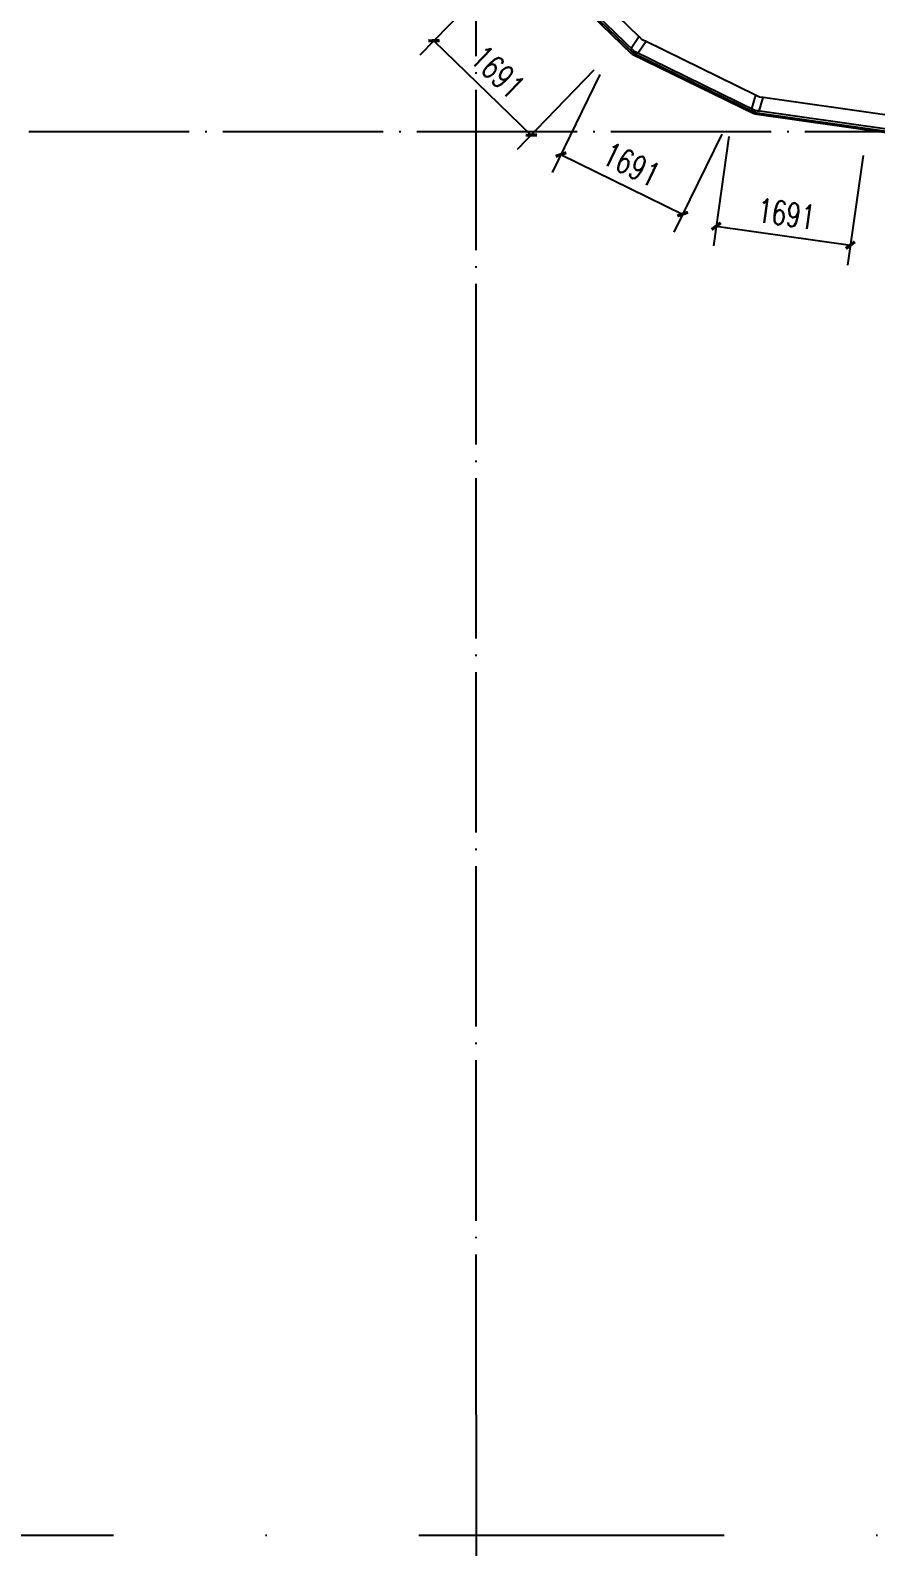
# Model space of a CAD drawing. Header units: millimetres. Extents: x 11476074 to 24729458, y -1239991 to 2813188.
# Drawn here: x 12552734 to 12563282, y 346469 to 365376 of the extents above; entities that cross this region are included whole.
import ezdxf
from ezdxf.xclip import XClip

# ---------------------------------------------------------------- set-up
doc = ezdxf.new("R2010")
doc.units = ezdxf.units.MM
doc.header["$LTSCALE"] = 1000
doc.header["$XCLIPFRAME"] = 0
doc.linetypes.add('10# 轴网$0$DASHDOT', pattern=[25.4, 12.7, -6.35, 0, -6.35])
doc.linetypes.add('DOTE', pattern=[2.42, 2, -0.2, 0.02, -0.2])
doc.layers.add('10# 轴网$0$净用地范围线', color=6, linetype='Continuous', plot=False)
for name, color, linetype in [('A-ANNO-DIMS', 3, 'Continuous'), ('A-AXIS', 18, 'DOTE'), ('A-DETL-0001', 1, 'Continuous'), ('A-GLAZ', 4, 'Continuous'), ('AXIS', 3, 'Continuous'), ('HZHZNEWPLOTLAYER#@$TT', 7, 'Continuous'), ('排水沟', 133, 'Continuous')]:
    doc.layers.add(name, color=color, linetype=linetype)
doc.layers.add('A-GLAZ-PROJ', color=2, linetype='Continuous', lineweight=25)
doc.styles.add('_TCH_DIM_T3', font='SIMPLEX', dxfattribs={"width": 0.705882, "bigfont": 'GBCBIG'})
doc.dimstyles.new('_TCH_ARCH&&100', dxfattribs={"dimtxt": 297.5, "dimasz": 100, "dimexe": 250, "dimexo": 300, "dimgap": 126.25, "dimtad": 1, "dimdec": 0, "dimzin": 0, "dimdsep": 46, "dimtxsty": '_TCH_DIM_T3', "dimblk": 'ARCHTICK', "dimcen": 0.09, "dimclrt": 7, "dimazin": 2, "dimtfac": 1, "dimtdec": 0, "dimtix": 1, "dimtmove": 2, "dimatfit": 3, "dimfxl": 0, "dimtolj": 1, "dimtzin": 0, "dimarcsym": 0})
doc.dimstyles.new('_TCH_ARCH&&150', dxfattribs={"dimtxt": 446.25, "dimasz": 150, "dimexe": 375, "dimexo": 450, "dimgap": 189.375, "dimtad": 1, "dimdec": 0, "dimzin": 0, "dimdsep": 46, "dimtxsty": '_TCH_DIM_T3', "dimblk": 'ARCHTICK', "dimcen": 0.09, "dimclrt": 7, "dimazin": 2, "dimtfac": 1, "dimtdec": 0, "dimtix": 1, "dimtmove": 2, "dimatfit": 3, "dimfxl": 0, "dimtolj": 1, "dimtzin": 0, "dimarcsym": 0})

# ---------------------------------------------------------------- blocks, each defined once
blk = doc.blocks.new('_ArchTick')
at = {"color": 0, "linetype": 'ByBlock', "const_width": 0.4}
blk.add_lwpolyline([(-0.5, -0.5), (0.5, 0.5)], dxfattribs=at)
blk = doc.blocks.new('*D5813')
at = {"layer": 'A-ANNO-DIMS', "color": 0, "lineweight": -2, "transparency": 16777216}
for p, q in [((12558830, 668460), (12557875, 667473)), ((12558049, 667652), (12559264, 666476)), ((12560045, 667284), (12559090, 666297))]:
    blk.add_line(p, q, dxfattribs=at)
at = {"layer": 'Defpoints', "color": 0, "transparency": 16777216}
for p in [(12559039, 668675), (12560254, 667499), (12559264, 666476)]:
    blk.add_point(p, dxfattribs=at)
at = {"layer": 'A-ANNO-DIMS', "color": 0, "lineweight": -2, "transparency": 16777216, "xscale": 100, "yscale": 100, "zscale": 100}
for p, rotation in [((12558049, 667652), 135.9341293389279), ((12559264, 666476), 315.9341293389278)]:
    blk.add_blockref('_ArchTick', p, dxfattribs=dict(at, rotation=rotation))
at = {"layer": 'A-ANNO-DIMS', "color": 7, "transparency": 16777216, "insert": (12558848, 667262), "char_height": 297.5, "attachment_point": 5, "rotation": 315.9341, "style": '_TCH_DIM_T3'}
blk.add_mtext('\\A1;1691', dxfattribs=at)
blk = doc.blocks.new('*D5814')
at = {"layer": 'A-ANNO-DIMS', "color": 0, "lineweight": -2, "transparency": 16777216}
for p, q in [((12560122, 667230), (12559525, 666009)), ((12561641, 666487), (12561044, 665266)), ((12559635, 666233), (12561153, 665490))]:
    blk.add_line(p, q, dxfattribs=at)
at = {"layer": 'Defpoints', "color": 0, "transparency": 16777216}
for p in [(12560254, 667499), (12561773, 666756), (12561153, 665490)]:
    blk.add_point(p, dxfattribs=at)
at = {"layer": 'A-ANNO-DIMS', "color": 0, "lineweight": -2, "transparency": 16777216, "xscale": 100, "yscale": 100, "zscale": 100}
for p, rotation in [((12559635, 666233), 153.9340813995422), ((12561153, 665490), 333.9340813995423)]:
    blk.add_blockref('_ArchTick', p, dxfattribs=dict(at, rotation=rotation))
at = {"layer": 'A-ANNO-DIMS', "color": 7, "transparency": 16777216, "insert": (12560515, 666109), "char_height": 297.5, "attachment_point": 5, "rotation": 333.9341, "style": '_TCH_DIM_T3'}
blk.add_mtext('\\A1;1691', dxfattribs=at)
blk = doc.blocks.new('*D5815')
at = {"layer": 'A-ANNO-DIMS', "color": 0, "lineweight": -2, "transparency": 16777216}
for p, q in [((12561731, 666459), (12561537, 665093)), ((12563405, 666222), (12563211, 664855)), ((12561572, 665340), (12563246, 665103))]:
    blk.add_line(p, q, dxfattribs=at)
at = {"layer": 'Defpoints', "color": 0, "transparency": 16777216}
for p in [(12561773, 666756), (12563447, 666519), (12563246, 665103)]:
    blk.add_point(p, dxfattribs=at)
at = {"layer": 'A-ANNO-DIMS', "color": 0, "lineweight": -2, "transparency": 16777216, "xscale": 100, "yscale": 100, "zscale": 100}
for p, rotation in [((12561572, 665340), 171.9355819665139), ((12563246, 665103), 351.9355819665139)]:
    blk.add_blockref('_ArchTick', p, dxfattribs=dict(at, rotation=rotation))
at = {"layer": 'A-ANNO-DIMS', "color": 7, "transparency": 16777216, "insert": (12562448, 665494), "char_height": 297.5, "attachment_point": 5, "rotation": 351.9356, "style": '_TCH_DIM_T3'}
blk.add_mtext('\\A1;1691', dxfattribs=at)
blk = doc.blocks.new('FO-Vision Panels-Corner - Regular 2-4578217-850_L52 HOTEL')
at = {"layer": 'A-GLAZ-PROJ'}
for p, q in [((-845, 0), (-845, 20)), ((-845, 20), (845, 20)), ((845, 20), (845, 0))]:
    blk.add_line(p, q, dxfattribs=at)
blk = doc.blocks.new('FO-Vision Panels-Corner - Regular 2-4578218-850_L52 HOTEL')
at = {"layer": 'A-GLAZ-PROJ'}
for p, q in [((-845, 0), (-845, 20)), ((-845, 20), (845, 20)), ((845, 20), (845, 0))]:
    blk.add_line(p, q, dxfattribs=at)
blk = doc.blocks.new('FO-Vision Panels-Corner - Regular 2-4578219-850_L52 HOTEL')
at = {"layer": 'A-GLAZ-PROJ'}
for p, q in [((-845, 0), (-845, 20)), ((-845, 20), (845, 20)), ((845, 20), (845, 0))]:
    blk.add_line(p, q, dxfattribs=at)
blk = doc.blocks.new('FO-Vision Panels-Corner - Regular 2-V24-850_L52 HOTEL')
at = {"layer": 'A-GLAZ'}
for p, q in [((845, 0), (-845, 0)), ((-845, 0), (-845, -25)), ((845, -25), (845, 0)), ((-810, -25), (-845, -25)), ((-845, -25), (845, -25)), ((845, -25), (810, -25)), ((845, -26), (845, -25))]:
    blk.add_line(p, q, dxfattribs=at)
at = {"layer": 'A-GLAZ-PROJ'}
for p, q in [((-845, 0), (-845, 20)), ((-845, 20), (845, 20)), ((845, 20), (845, 0)), ((-767, -200), (767, -200))]:
    blk.add_line(p, q, dxfattribs=at)
blk = doc.blocks.new('FO-Vision Panels-Corner - Regular 2-V25-850_L52 HOTEL')
at = {"layer": 'A-GLAZ'}
for p, q in [((845, 0), (-845, 0)), ((-845, 0), (-845, -25)), ((845, -25), (845, 0)), ((-810, -25), (-845, -25)), ((-845, -25), (-845, -26)), ((-845, -25), (845, -25)), ((845, -25), (810, -25)), ((845, -26), (845, -25))]:
    blk.add_line(p, q, dxfattribs=at)
at = {"layer": 'A-GLAZ-PROJ'}
for p, q in [((-845, 0), (-845, 20)), ((-845, 20), (845, 20)), ((845, 20), (845, 0)), ((-760, -200), (767, -200))]:
    blk.add_line(p, q, dxfattribs=at)
blk = doc.blocks.new('FO-Vision Panels-Corner - Regular 2-V26-850_L52 HOTEL')
at = {"layer": 'A-GLAZ'}
for p, q in [((845, 0), (-845, 0)), ((-845, 0), (-845, -25)), ((-810, -25), (-845, -25)), ((-845, -25), (-845, -26)), ((-845, -25), (845, -25)), ((845, -25), (810, -25)), ((845, -25), (845, 0)), ((845, -26), (845, -25))]:
    blk.add_line(p, q, dxfattribs=at)
at = {"layer": 'A-GLAZ-PROJ'}
for p, q in [((-845, 0), (-845, 20)), ((-845, 20), (845, 20)), ((845, 20), (845, 0)), ((-760, -200), (767, -200))]:
    blk.add_line(p, q, dxfattribs=at)
blk = doc.blocks.new('GP_POLY FOSHAN_SHELL_rvt-2-200_L05-13_ 16-25')
at = {"layer": 'A-DETL-0001'}
for p, q in [((-59666, 18684), (-59765, 18537)), ((-59765, 18537), (-59728, 18501)), ((-59683, 18479), (-59584, 18625)), ((-59627, 18646), (-59666, 18684)), ((-59584, 18625), (-59627, 18646)), ((-59728, 18501), (-59683, 18479)), ((-58213, 17955), (-58263, 17784)), ((-58263, 17784), (-58217, 17762)), ((-58165, 17931), (-58213, 17955)), ((-58167, 17754), (-58118, 17924)), ((-58118, 17924), (-58165, 17931)), ((-58217, 17762), (-58167, 17754))]:
    blk.add_line(p, q, dxfattribs=at)
at = {"layer": 'A-GLAZ-PROJ'}
for name, p, rotation in [('FO-Vision Panels-Corner - Regular 2-V26-850_L52 HOTEL', (-60350, 19068), 135.934129338321), ('FO-Vision Panels-Corner - Regular 2-4578219-850_L52 HOTEL', (-60350, 19068), 135.934129338321), ('FO-Vision Panels-Corner - Regular 2-V25-850_L52 HOTEL', (-58984, 18109), 153.9340813988018), ('FO-Vision Panels-Corner - Regular 2-4578218-850_L52 HOTEL', (-58984, 18109), 153.9340813988018), ('FO-Vision Panels-Corner - Regular 2-V24-850_L52 HOTEL', (-57387, 17619), 171.9341147829015), ('FO-Vision Panels-Corner - Regular 2-4578217-850_L52 HOTEL', (-57387, 17619), 171.9341147829015)]:
    blk.add_blockref(name, p, dxfattribs=dict(at, rotation=rotation))
blk = doc.blocks.new('GP_POLY FOSHAN_SHELL_rvt-3-200_L06-13_16-26')
blk.add_blockref('GP_POLY FOSHAN_SHELL_rvt-2-200_L05-13_ 16-25', (0, 0))
blk = doc.blocks.new('asdfafg10# 轴网')
at = {"layer": '10# 轴网$0$净用地范围线', "color": 1, "linetype": '10# 轴网$0$DASHDOT', "ltscale": 0.3}
blk.add_lwpolyline([(197886, -176884, -0.027114), (199404, 9181), (137086, -9386), (123429, 26625), (73627, 10279), (9996, 537), (0, 0), (1381, -201376), (11299, -209646), (197886, -176884)], format="xyb", close=True, dxfattribs=at)
blk = doc.blocks.new('A$C5E18228F')
at = {"layer": 'AXIS', "rotation": 350.041212667798}
blk.add_blockref('asdfafg10# 轴网', (-37620, 170992, 0), dxfattribs=at)
blk = doc.blocks.new('*D5708')
at = {"layer": 'AXIS', "color": 0, "lineweight": -2, "transparency": 16777216}
for p, q in [((12424867, 979540), (12424867, 974665)), ((12470867, 979540), (12470867, 974665)), ((12424867, 975040), (12470867, 975040))]:
    blk.add_line(p, q, dxfattribs=at)
at = {"layer": 'Defpoints', "color": 0, "transparency": 16777216}
for p in [(12424867, 979990), (12470867, 979990), (12470867, 975040)]:
    blk.add_point(p, dxfattribs=at)
at = {"layer": 'AXIS', "color": 0, "lineweight": -2, "transparency": 16777216, "xscale": 150, "yscale": 150, "zscale": 150, "rotation": 180}
blk.add_blockref('_ArchTick', (12424867, 975040), dxfattribs=at)
at = {"layer": 'AXIS', "color": 0, "lineweight": -2, "transparency": 16777216, "xscale": 150, "yscale": 150, "zscale": 150}
blk.add_blockref('_ArchTick', (12470867, 975040), dxfattribs=at)
at = {"layer": 'AXIS', "color": 7, "transparency": 16777216, "insert": (12447867, 975452), "char_height": 446.2, "attachment_point": 5, "style": '_TCH_DIM_T3'}
blk.add_mtext('\\A1;46000', dxfattribs=at)
blk = doc.blocks.new('*D5709')
at = {"layer": 'AXIS', "color": 0, "lineweight": -2, "transparency": 16777216}
for p, q in [((12424867, 979540), (12424867, 975865)), ((12431367, 979540), (12431367, 975865)), ((12424867, 976240), (12431367, 976240))]:
    blk.add_line(p, q, dxfattribs=at)
at = {"layer": 'Defpoints', "color": 0, "transparency": 16777216}
for p in [(12424867, 979990), (12431367, 979990), (12431367, 976240)]:
    blk.add_point(p, dxfattribs=at)
at = {"layer": 'AXIS', "color": 0, "lineweight": -2, "transparency": 16777216, "xscale": 150, "yscale": 150, "zscale": 150, "rotation": 180}
blk.add_blockref('_ArchTick', (12424867, 976240), dxfattribs=at)
at = {"layer": 'AXIS', "color": 0, "lineweight": -2, "transparency": 16777216, "xscale": 150, "yscale": 150, "zscale": 150}
blk.add_blockref('_ArchTick', (12431367, 976240), dxfattribs=at)
at = {"layer": 'AXIS', "color": 7, "transparency": 16777216, "insert": (12428117, 976652), "char_height": 446.2, "attachment_point": 5, "style": '_TCH_DIM_T3'}
blk.add_mtext('\\A1;6500', dxfattribs=at)
blk = doc.blocks.new('幕墙尺寸')
at = {"layer": 'A-ANNO-DIMS', "color": 1}
for p1, p2, distance, picture, middle in [((12559038.9, 668675.1), (12560253.8, 667499.1), -1423.6, '*D5813', (12558847.5, 667261.8)), ((12560253.8, 667499.1), (12561772.7, 666756.2), -1409.2, '*D5814', (12560514.9, 666108.8)), ((12561772.7, 666756.2), (12563446.8, 666519), -1430.2, '*D5815', (12562447.7, 665493.7))]:
    dim = blk.add_aligned_dim(p1=p1, p2=p2, distance=distance, dimstyle='_TCH_ARCH&&100', dxfattribs=at)
    dim.commit()
    dim.dimension.update_dxf_attribs({"geometry": picture, "text_midpoint": middle})
blk = doc.blocks.new('qlzw')
at = {"layer": 'A-AXIS'}
for p, q in [((12424866.8, 979989.8, 0), (12424866.8, 1082989.8)), ((12416866.8, 995989.8), (12486866.8, 995989.8))]:
    blk.add_line(p, q, dxfattribs=at)
at = {"layer": 'AXIS'}
blk.add_line((12424866.8, 979989.8, 0), (12424866.8, 973989.8, 0), dxfattribs=at)
for p2, distance, picture, middle in [((12470866.8, 979989.8), -4950, '*D5708', (12447866.8, 975452.3)), ((12431366.8, 979989.8), -3750, '*D5709', (12428116.8, 976652.3))]:
    dim = blk.add_aligned_dim(p1=(12424866.8, 979989.8), p2=p2, distance=distance, dimstyle='_TCH_ARCH&&150', dxfattribs=at)
    dim.commit()
    dim.dimension.update_dxf_attribs({"geometry": picture, "text_midpoint": middle})

msp = doc.modelspace()

# ---------------------------------------------------------------- block references
msp.add_blockref('GP_POLY FOSHAN_SHELL_rvt-3-200_L06-13_16-26', (12619996.8, 346613.3))
at = {"layer": 'A-ANNO-DIMS'}
msp.add_blockref('幕墙尺寸', (-280, -302405.8), dxfattribs=at)
at = {"layer": 'HZHZNEWPLOTLAYER#@$TT'}
ref = msp.add_blockref('A$C5E18228F', (12493302.3, 384062.8, 0), dxfattribs=at)
XClip(ref).set_block_clipping_path([(10939.229282489, -45170.7585890851), (144289.2292804997, 76479.2414109154)])
at = {"layer": '排水沟'}
msp.add_blockref('qlzw', (133430, -631876.5), dxfattribs=at)

doc.saveas('drawing.dxf')
